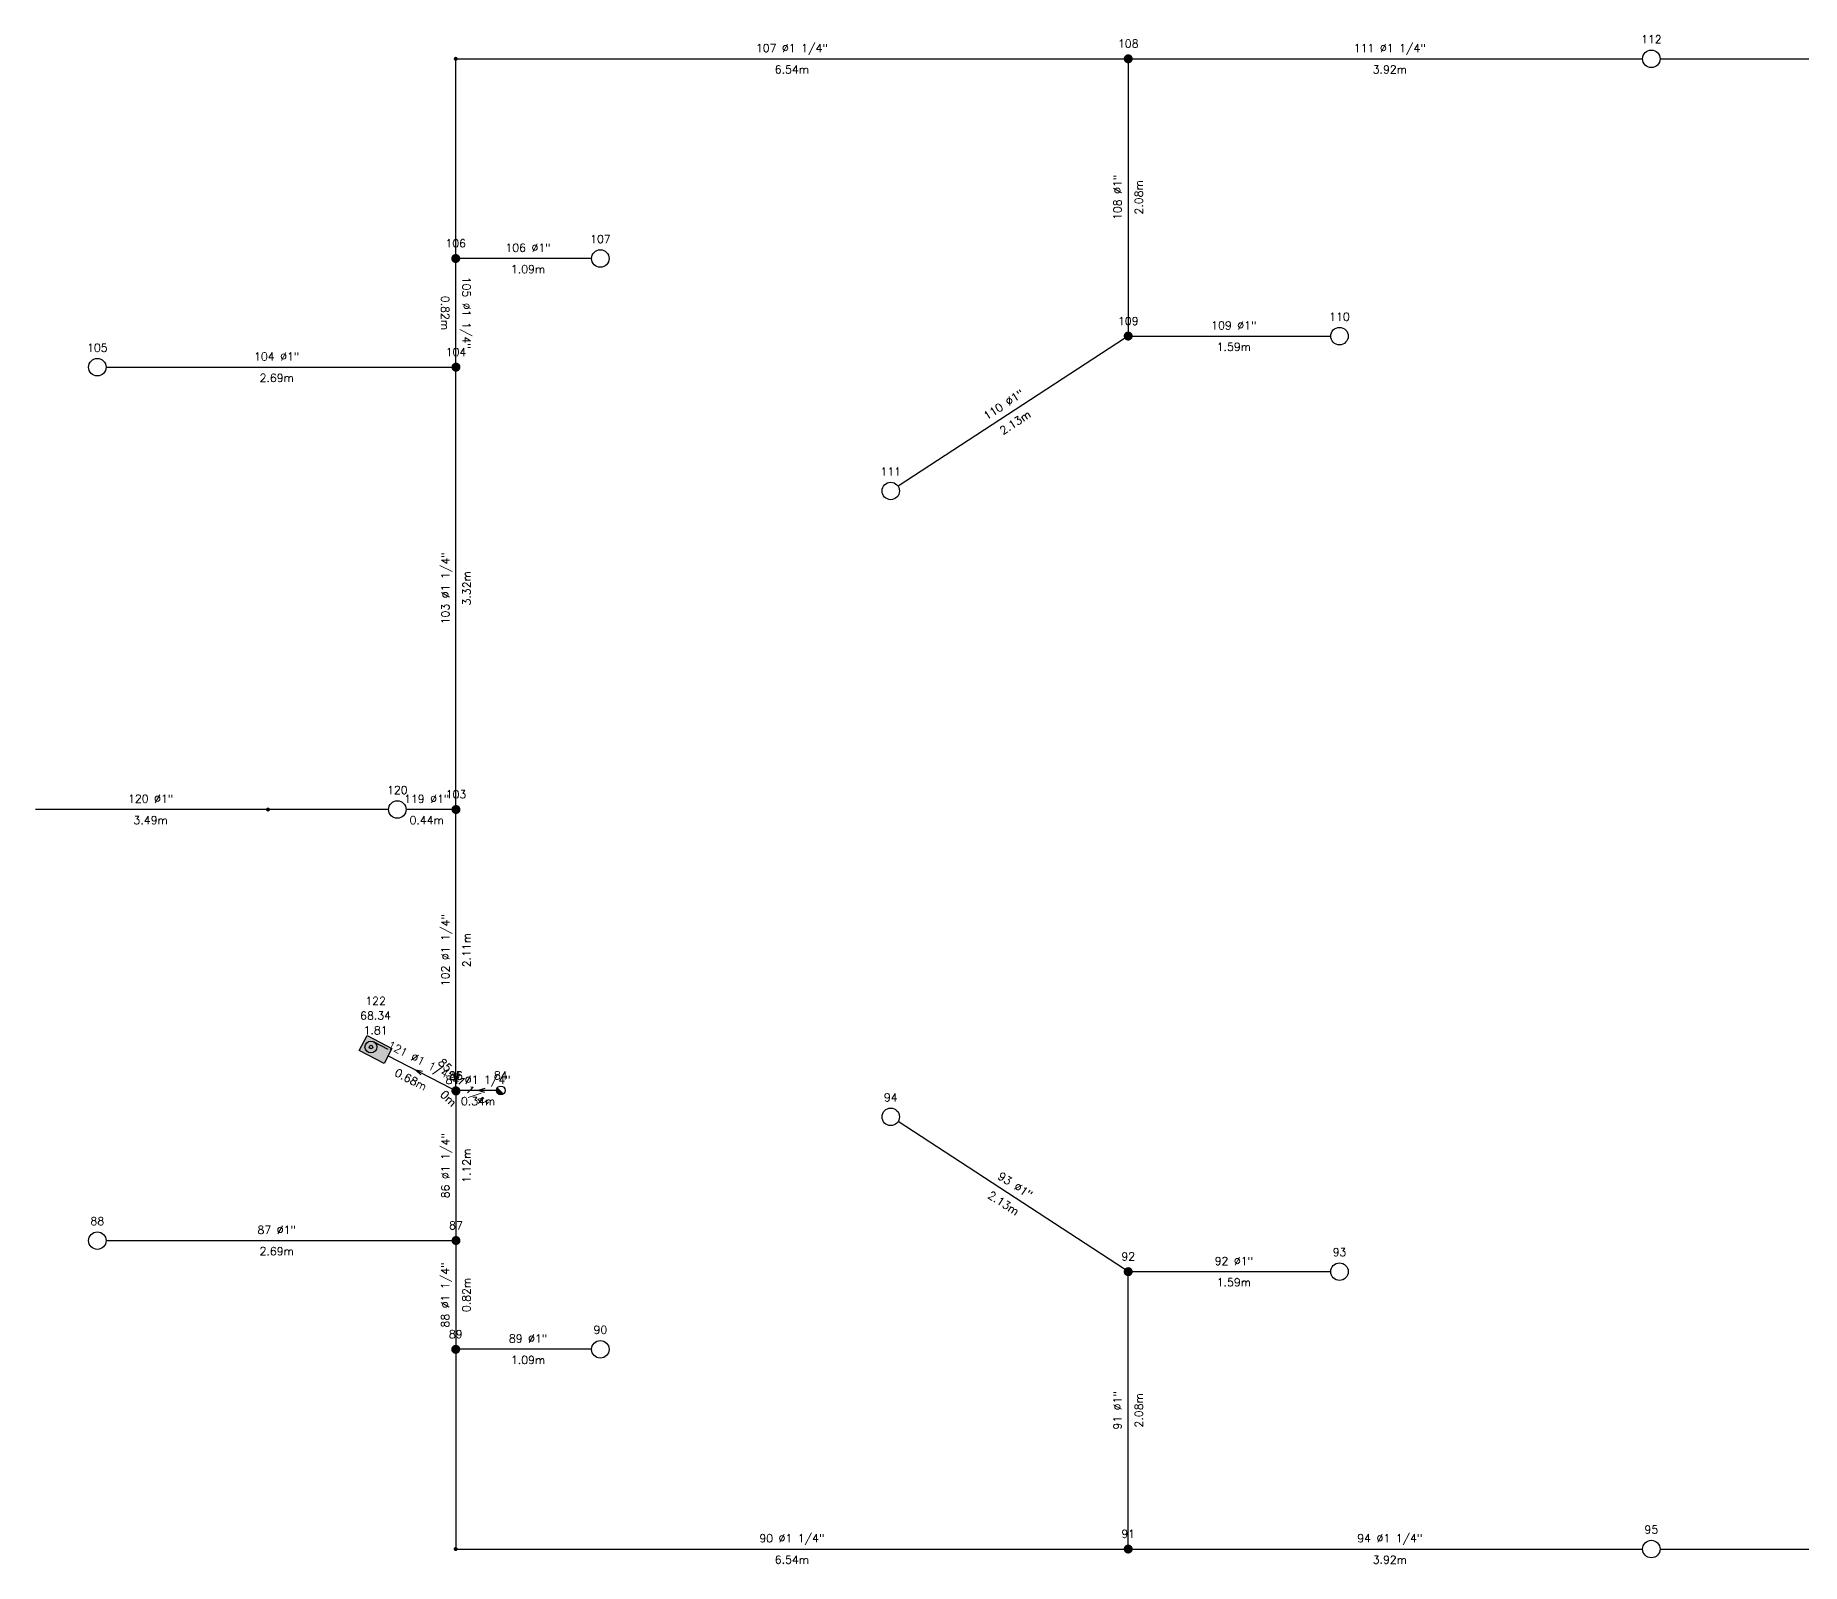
# Model space of a CAD drawing. Header units: metres. Extents: x -63.6 to 24.5, y -61.1 to 26.1.
# Drawn here: x -42.12 to -28.54, y -16.66 to -4.91 of the extents above; entities that cross this region are included whole.
import ezdxf
from ezdxf.enums import TextEntityAlignment as Align

# ---------------------------------------------------------------- set-up
doc = ezdxf.new("R2010")
doc.units = ezdxf.units.M
doc.header["$LTSCALE"] = 12.7
doc.layers.get('0').update_dxf_attribs({"linetype": 'CONTINUOUS'})
for name, color, linetype in [('TEXTO_NUDOS', 7, 'CONTINUOUS'), ('TEXTO_RAMAS', 7, 'CONTINUOUS'), ('UNIFILAR', 7, 'CONTINUOUS')]:
    doc.layers.add(name, color=color, linetype=linetype)
doc.styles.add('ROMANS', font='Romans', dxfattribs={"height": 0.0635})

# ---------------------------------------------------------------- blocks, each defined once
blk = doc.blocks.new('CONEXION_PLANTAS_IPCI')
at = {"color": 0, "linetype": 'Continuous'}
blk.add_circle((-0.004736, -0.005671), 1.5, dxfattribs=at)
for points in [[(-1.499779, 0.11617), (-1.504474, -0.033694), (0.363297, -1.459821), (0.216286, -1.489298)], [(-1.480147, 0.264817), (-1.499779, 0.11617), (0.506632, -1.415814), (0.363297, -1.459821)], [(-1.445772, 0.410761), (-1.480147, 0.264817), (0.644856, -1.357718), (0.506632, -1.415814)], [(-1.396999, 0.552544), (-1.445772, 0.410761), (0.77659, -1.286112), (0.644856, -1.357718)], [(-1.334315, 0.688749), (-1.396999, 0.552544), (0.900518, -1.201713), (0.77659, -1.286112)], [(-1.258346, 0.818016), (-1.334315, 0.688749), (1.0154, -1.105363), (0.900518, -1.201713)], [(-1.169852, 0.939054), (-1.258346, 0.818016), (1.047775, -1.074419), (1.0154, -1.105363)], [(-1.069716, 1.050651), (-1.169852, 0.939054), (-0.004736, -0.005671), (1.047775, -1.074419)], [(-1.504474, -0.033694), (-1.494184, -0.183278), (0.216286, -1.489298), (0.067066, -1.503952)], [(-1.494184, -0.183278), (-1.469012, -0.331087), (0.067066, -1.503952), (-0.082871, -1.503635)], [(-1.469012, -0.331087), (-1.429209, -0.475645), (-0.082871, -1.503635), (-0.232027, -1.488351)], [(-1.429209, -0.475645), (-1.375174, -0.615507), (-0.232027, -1.488351), (-0.378913, -1.458252)], [(-1.375174, -0.615507), (-1.307445, -0.749276), (-0.378913, -1.458252), (-0.52206, -1.41364)], [(-1.307445, -0.749276), (-1.226701, -0.875615), (-0.52206, -1.41364), (-0.660037, -1.35496)], [(-1.226701, -0.875615), (-1.133746, -0.993262), (-0.660037, -1.35496), (-0.791468, -1.282798)], [(-1.133746, -0.993262), (-1.029511, -1.101041), (-0.791468, -1.282798), (-0.915037, -1.197876)]]:
    blk.add_solid(points, dxfattribs=at)
blk = doc.blocks.new('BOCA_RELLENO_IPCI')
at = {"color": 0}
blk.add_solid([(-2, 1.2), (2, 1.2), (-2, -1.2), (2, -1.2)], dxfattribs=at)
blk = doc.blocks.new('BOCA_INCENDIOS_IPCI')
at = {"color": 0, "linetype": 'Continuous'}
for p, q in [((-2, 1.2), (2, 1.2)), ((-2, -1.2), (-2, 1.2)), ((-0.75, 0.85), (1.535532, 0.85)), ((2, 1.2), (2, -1.2)), ((2, -1.2), (-2, -1.2))]:
    blk.add_line(p, q, dxfattribs=at)
for radius in [0.85, 0.25]:
    blk.add_circle((-0.75, 0), radius, dxfattribs=at)
blk = doc.blocks.new('NUDO_PASO_IPCI')
at = {"color": 0, "linetype": 'Continuous'}
for points in [[(-0.742494, 0.10584), (-0.749351, 0.031185), (-0.748721, -0.043781), (-0.749351, 0.031185)], [(-0.728219, 0.179437), (-0.742494, 0.10584), (-0.74061, -0.118309), (-0.748721, -0.043781)], [(-0.706667, 0.251241), (-0.728219, 0.179437), (-0.725099, -0.191656), (-0.74061, -0.118309)], [(-0.678054, 0.320535), (-0.706667, 0.251241), (-0.702343, -0.263087), (-0.725099, -0.191656)], [(-0.642667, 0.386626), (-0.678054, 0.320535), (-0.672569, -0.33189), (-0.702343, -0.263087)], [(-0.600858, 0.448854), (-0.642667, 0.386626), (-0.636075, -0.397377), (-0.672569, -0.33189)], [(-0.553045, 0.506597), (-0.600858, 0.448854), (-0.593226, -0.458893), (-0.636075, -0.397377)], [(-0.499707, 0.559279), (-0.553045, 0.506597), (-0.544449, -0.515825), (-0.593226, -0.458893)], [(-0.441376, 0.606372), (-0.499707, 0.559279), (-0.490233, -0.567602), (-0.544449, -0.515825)], [(-0.378635, 0.647407), (-0.441376, 0.606372), (-0.431118, -0.613708), (-0.490233, -0.567602)], [(-0.31211, 0.681973), (-0.378635, 0.647407), (-0.367696, -0.653682), (-0.431118, -0.613708)], [(-0.242467, 0.709725), (-0.31211, 0.681973), (-0.300599, -0.687124), (-0.367696, -0.653682)], [(-0.170402, 0.730386), (-0.242467, 0.709725), (-0.2305, -0.713702), (-0.300599, -0.687124)], [(-0.096633, 0.743749), (-0.170402, 0.730386), (-0.158097, -0.733148), (-0.2305, -0.713702)], [(-0.0219, 0.74968), (-0.096633, 0.743749), (-0.084114, -0.745268), (-0.158097, -0.733148)], [(0.053053, 0.748121), (-0.0219, 0.74968), (-0.009291, -0.749942), (-0.084114, -0.745268)], [(0.127475, 0.739087), (0.053053, 0.748121), (0.065624, -0.747123), (-0.009291, -0.749942)], [(0.200624, 0.722669), (0.127475, 0.739087), (0.139884, -0.736839), (0.065624, -0.747123)], [(0.271768, 0.699029), (0.200624, 0.722669), (0.212747, -0.719193), (0.139884, -0.736839)], [(0.340197, 0.668406), (0.271768, 0.699029), (0.283483, -0.694361), (0.212747, -0.719193)], [(0.405227, 0.631103), (0.340197, 0.668406), (0.351388, -0.662591), (0.283483, -0.694361)], [(0.466207, 0.587495), (0.405227, 0.631103), (0.415781, -0.624201), (0.351388, -0.662591)], [(0.52253, 0.538017), (0.466207, 0.587495), (0.47602, -0.579573), (0.415781, -0.624201)], [(0.573632, 0.483163), (0.52253, 0.538017), (0.531502, -0.529155), (0.47602, -0.579573)], [(0.619002, 0.423482), (0.573632, 0.483163), (0.581674, -0.47345), (0.531502, -0.529155)], [(0.658187, 0.359569), (0.619002, 0.423482), (0.626035, -0.413014), (0.581674, -0.47345)], [(0.690796, 0.292064), (0.658187, 0.359569), (0.66414, -0.348452), (0.626035, -0.413014)], [(0.716502, 0.22164), (0.690796, 0.292064), (0.695609, -0.280407), (0.66414, -0.348452)], [(0.73505, 0.149002), (0.716502, 0.22164), (0.720128, -0.209562), (0.695609, -0.280407)], [(0.746253, 0.074875), (0.73505, 0.149002), (0.737451, -0.136622), (0.720128, -0.209562)], [(0.75, 0), (0.746253, 0.074875), (0.747407, -0.062317), (0.737451, -0.136622)]]:
    blk.add_solid(points, dxfattribs=at)
blk = doc.blocks.new('ROCIADOR_AUTOMATICO_IPCI')
at = {"color": 0, "linetype": 'Continuous'}
blk.add_circle((-0.004736, -0.005671), 1.5, dxfattribs=at)
blk = doc.blocks.new('NUDO_DERIVACION_IPCI')
at = {"color": 0, "linetype": 'Continuous'}
for points in [[(-0.742494, 0.10584), (-0.749351, 0.031185), (-0.748721, -0.043781), (-0.749351, 0.031185)], [(-0.728219, 0.179437), (-0.742494, 0.10584), (-0.74061, -0.118309), (-0.748721, -0.043781)], [(-0.706667, 0.251241), (-0.728219, 0.179437), (-0.725099, -0.191656), (-0.74061, -0.118309)], [(-0.678054, 0.320535), (-0.706667, 0.251241), (-0.702343, -0.263087), (-0.725099, -0.191656)], [(-0.642667, 0.386626), (-0.678054, 0.320535), (-0.672569, -0.33189), (-0.702343, -0.263087)], [(-0.600858, 0.448854), (-0.642667, 0.386626), (-0.636075, -0.397377), (-0.672569, -0.33189)], [(-0.553045, 0.506597), (-0.600858, 0.448854), (-0.593226, -0.458893), (-0.636075, -0.397377)], [(-0.499707, 0.559279), (-0.553045, 0.506597), (-0.544449, -0.515825), (-0.593226, -0.458893)], [(-0.441376, 0.606372), (-0.499707, 0.559279), (-0.490233, -0.567602), (-0.544449, -0.515825)], [(-0.378635, 0.647407), (-0.441376, 0.606372), (-0.431118, -0.613708), (-0.490233, -0.567602)], [(-0.31211, 0.681973), (-0.378635, 0.647407), (-0.367696, -0.653682), (-0.431118, -0.613708)], [(-0.242467, 0.709725), (-0.31211, 0.681973), (-0.300599, -0.687124), (-0.367696, -0.653682)], [(-0.170402, 0.730386), (-0.242467, 0.709725), (-0.2305, -0.713702), (-0.300599, -0.687124)], [(-0.096633, 0.743749), (-0.170402, 0.730386), (-0.158097, -0.733148), (-0.2305, -0.713702)], [(-0.0219, 0.74968), (-0.096633, 0.743749), (-0.084114, -0.745268), (-0.158097, -0.733148)], [(0.053053, 0.748121), (-0.0219, 0.74968), (-0.009291, -0.749942), (-0.084114, -0.745268)], [(0.127475, 0.739087), (0.053053, 0.748121), (0.065624, -0.747123), (-0.009291, -0.749942)], [(0.200624, 0.722669), (0.127475, 0.739087), (0.139884, -0.736839), (0.065624, -0.747123)], [(0.271768, 0.699029), (0.200624, 0.722669), (0.212747, -0.719193), (0.139884, -0.736839)], [(0.340197, 0.668406), (0.271768, 0.699029), (0.283483, -0.694361), (0.212747, -0.719193)], [(0.405227, 0.631103), (0.340197, 0.668406), (0.351388, -0.662591), (0.283483, -0.694361)], [(0.466207, 0.587495), (0.405227, 0.631103), (0.415781, -0.624201), (0.351388, -0.662591)], [(0.52253, 0.538017), (0.466207, 0.587495), (0.47602, -0.579573), (0.415781, -0.624201)], [(0.573632, 0.483163), (0.52253, 0.538017), (0.531502, -0.529155), (0.47602, -0.579573)], [(0.619002, 0.423482), (0.573632, 0.483163), (0.581674, -0.47345), (0.531502, -0.529155)], [(0.658187, 0.359569), (0.619002, 0.423482), (0.626035, -0.413014), (0.581674, -0.47345)], [(0.690796, 0.292064), (0.658187, 0.359569), (0.66414, -0.348452), (0.626035, -0.413014)], [(0.716502, 0.22164), (0.690796, 0.292064), (0.695609, -0.280407), (0.66414, -0.348452)], [(0.73505, 0.149002), (0.716502, 0.22164), (0.720128, -0.209562), (0.695609, -0.280407)], [(0.746253, 0.074875), (0.73505, 0.149002), (0.737451, -0.136622), (0.720128, -0.209562)], [(0.75, 0), (0.746253, 0.074875), (0.747407, -0.062317), (0.737451, -0.136622)]]:
    blk.add_solid(points, dxfattribs=at)

msp = doc.modelspace()

# ---------------------------------------------------------------- linework, layer by layer
at = {"layer": 'UNIFILAR', "color": 94, "linetype": 'Continuous'}
for p, q in [((-38.89, -6.593, 2.562), (-38.89, -5.108, 2.562)), ((-38.874, -5.093, 2.562), (-33.756, -5.093, 2.562)), ((-33.721, -5.127, 2.562), (-33.721, -7.19, 2.562)), ((-33.687, -5.093, 2.562), (-29.767, -5.093, 2.562)), ((-29.632, -5.093, 2.562), (-26.301, -5.093, 2.562)), ((-37.845, -6.628, 2.562), (-38.855, -6.628, 2.562)), ((-38.888, -7.429, 2.562), (-38.89, -6.662, 2.562)), ((-33.75, -7.243, 2.562), (-35.489, -8.378, 2.562)), ((-33.687, -7.224, 2.562), (-32.164, -7.224, 2.562)), ((-41.577, -7.463, 2.562), (-38.922, -7.463, 2.562)), ((-38.888, -10.828, 2.562), (-38.888, -7.498, 2.562)), ((-40.348, -10.863, 2.562), (-42.121, -10.862, 1.414)), ((-39.406, -10.863, 2.562), (-40.317, -10.863, 2.562)), ((-38.922, -10.863, 2.562), (-39.271, -10.863, 2.562)), ((-38.888, -12.991, 2.562), (-38.888, -10.898, 2.562)), ((-38.919, -13.009, 1.537), (-39.411, -12.756, 1.537)), ((-39.158, -12.902, 1.537), (-39.197, -12.866, 1.537)), ((-39.145, -12.876, 1.537), (-39.197, -12.866, 1.537)), ((-38.892, -13.022), (-38.889, -13.025, 1.537)), ((-38.889, -13.025, 1.537), (-38.888, -13.026, 2.562)), ((-38.578, -13.022), (-38.876, -13.022)), ((-38.667, -13.008), (-38.718, -13.022)), ((-38.667, -13.037), (-38.718, -13.022)), ((-38.888, -13.06, 2.562), (-38.888, -14.141, 2.562)), ((-33.75, -14.396, 2.562), (-35.489, -13.262, 2.562)), ((-41.577, -14.176, 2.562), (-38.922, -14.176, 2.562)), ((-38.888, -14.21, 2.562), (-38.89, -14.977, 2.562)), ((-33.721, -16.512, 2.562), (-33.721, -14.449, 2.562)), ((-33.687, -14.415, 2.562), (-32.164, -14.415, 2.562)), ((-38.89, -15.046, 2.562), (-38.89, -16.531, 2.562)), ((-37.845, -15.012, 2.562), (-38.855, -15.012, 2.562)), ((-38.874, -16.547, 2.562), (-33.756, -16.547, 2.562)), ((-33.687, -16.547, 2.562), (-29.767, -16.547, 2.562)), ((-29.632, -16.547, 2.562), (-26.301, -16.547, 2.562))]:
    msp.add_line(p, q, dxfattribs=at)

# ---------------------------------------------------------------- block references
at = {"layer": 'UNIFILAR', "color": 94, "linetype": 'Continuous', "zscale": 1.024943720238734}
for name, p, xscale, yscale in [('NUDO_PASO_IPCI', (-38.89, -5.093, 2.562), 0.02049887440477468, 0.02049887440477468), ('NUDO_DERIVACION_IPCI', (-33.721, -5.093, 2.562), 0.04612246741074302, 0.04612246741074302), ('ROCIADOR_AUTOMATICO_IPCI', (-29.7, -5.093, 2.562), 0.0448412877604446, 0.0448412877604446), ('NUDO_DERIVACION_IPCI', (-38.89, -6.628, 2.562), 0.04612246741074302, 0.04612246741074302), ('ROCIADOR_AUTOMATICO_IPCI', (-37.778, -6.628, 2.562), 0.0448412877604446, 0.0448412877604446), ('NUDO_DERIVACION_IPCI', (-33.721, -7.224, 2.562), 0.04612246741074302, 0.04612246741074302), ('ROCIADOR_AUTOMATICO_IPCI', (-32.097, -7.224, 2.562), 0.0448412877604446, 0.0448412877604446), ('ROCIADOR_AUTOMATICO_IPCI', (-41.645, -7.463, 2.562), 0.0448412877604446, 0.0448412877604446), ('NUDO_DERIVACION_IPCI', (-38.888, -7.463, 2.562), 0.04612246741074302, 0.04612246741074302), ('ROCIADOR_AUTOMATICO_IPCI', (-35.546, -8.414, 2.562), 0.0448412877604446, 0.0448412877604446), ('NUDO_PASO_IPCI', (-40.333, -10.863, 2.562), 0.02049887440477468, 0.02049887440477468), ('ROCIADOR_AUTOMATICO_IPCI', (-39.339, -10.863, 2.562), 0.0448412877604446, 0.0448412877604446), ('NUDO_DERIVACION_IPCI', (-38.888, -10.863, 2.562), 0.04612246741074302, 0.04612246741074302), ('NUDO_DERIVACION_IPCI', (-38.889, -13.025, 1.537), 0.04612246741074302, 0.04612246741074302), ('NUDO_DERIVACION_IPCI', (-38.888, -13.026, 2.562), 0.04612246741074302, 0.04612246741074302), ('NUDO_PASO_IPCI', (-38.892, -13.022), 0.02049887440477468, 0.02049887440477468), ('CONEXION_PLANTAS_IPCI', (-38.544, -13.022), 0.02254876184525214, 0.02254876184525214), ('ROCIADOR_AUTOMATICO_IPCI', (-35.546, -13.225, 2.562), 0.0448412877604446, 0.0448412877604446), ('ROCIADOR_AUTOMATICO_IPCI', (-41.645, -14.176, 2.562), 0.0448412877604446, 0.0448412877604446), ('NUDO_DERIVACION_IPCI', (-38.888, -14.176, 2.562), 0.04612246741074302, 0.04612246741074302), ('NUDO_DERIVACION_IPCI', (-33.721, -14.415, 2.562), 0.04612246741074302, 0.04612246741074302), ('ROCIADOR_AUTOMATICO_IPCI', (-32.097, -14.415, 2.562), 0.0448412877604446, 0.0448412877604446), ('NUDO_DERIVACION_IPCI', (-38.89, -15.012, 2.562), 0.04612246741074302, 0.04612246741074302), ('ROCIADOR_AUTOMATICO_IPCI', (-37.778, -15.012, 2.562), 0.0448412877604446, 0.0448412877604446), ('NUDO_PASO_IPCI', (-38.89, -16.547, 2.562), 0.02049887440477468, 0.02049887440477468), ('NUDO_DERIVACION_IPCI', (-33.721, -16.547, 2.562), 0.04612246741074302, 0.04612246741074302), ('ROCIADOR_AUTOMATICO_IPCI', (-29.7, -16.547, 2.562), 0.0448412877604446, 0.0448412877604446)]:
    msp.add_blockref(name, p, dxfattribs=dict(at, xscale=xscale, yscale=yscale))
at = {"layer": 'UNIFILAR', "color": 4, "linetype": 'Continuous', "xscale": 0.05380954531253351, "yscale": 0.05380954531253351, "zscale": 1.024943720238734, "rotation": 332.5}
msp.add_blockref('BOCA_RELLENO_IPCI', (-39.506, -12.707, 1.537), dxfattribs=at)
at = {"layer": 'UNIFILAR', "color": 94, "linetype": 'Continuous', "xscale": 0.05380954531253351, "yscale": 0.05380954531253351, "zscale": 1.024943720238734, "rotation": 332.5}
msp.add_blockref('BOCA_INCENDIOS_IPCI', (-39.506, -12.707, 1.537), dxfattribs=at)

# ---------------------------------------------------------------- texts
at = {"layer": 'TEXTO_NUDOS', "color": 94, "linetype": 'Continuous', "style": 'ROMANS'}
for s, p in [('108', (-33.721, -5.007, 2.562)), ('112', (-29.7, -4.974, 2.562)), ('106', (-38.89, -6.542, 2.562)), ('107', (-37.778, -6.509, 2.562)), ('110', (-32.097, -7.106, 2.562)), ('109', (-33.721, -7.139, 2.562)), ('105', (-41.645, -7.345, 2.562)), ('104', (-38.888, -7.378, 2.562)), ('111', (-35.546, -8.296, 2.562)), ('120', (-39.339, -10.744, 2.562)), ('103', (-38.888, -10.777, 2.562)), ('122', (-39.506, -12.365, 1.537)), ('68.34', (-39.506, -12.478, 1.537)), ('1.81', (-39.506, -12.591, 1.537)), ('85', (-38.889, -12.939, 1.537)), ('86', (-38.888, -12.94, 2.562)), ('84', (-38.544, -12.937)), ('94', (-35.546, -13.106, 2.562)), ('88', (-41.645, -14.057, 2.562)), ('87', (-38.888, -14.09, 2.562)), ('93', (-32.097, -14.296, 2.562)), ('92', (-33.721, -14.329, 2.562)), ('89', (-38.89, -14.926, 2.562)), ('90', (-37.778, -14.893, 2.562)), ('91', (-33.721, -16.461, 2.562)), ('95', (-29.7, -16.428, 2.562))]:
    msp.add_text(s, height=0.0615, dxfattribs=at).set_placement(p, align=Align.CENTER)
at = {"layer": 'TEXTO_RAMAS', "color": 94, "linetype": 'Continuous', "style": 'ROMANS'}
for s, p in [('107 Ø1 1/4"', (-36.306, -5.041, 2.562)), ('111 Ø1 1/4"', (-31.71, -5.041, 2.562)), ('106 Ø1"', (-38.334, -6.576, 2.562)), ('109 Ø1"', (-32.909, -7.173, 2.562)), ('119 Ø1"', (-39.113, -10.812, 2.562)), ('84 Ø1 1/4"', (-38.718, -12.971)), ('92 Ø1"', (-32.909, -14.364, 2.562)), ('89 Ø1"', (-38.334, -14.96, 2.562)), ('90 Ø1 1/4"', (-36.306, -16.495, 2.562)), ('94 Ø1 1/4"', (-31.71, -16.495, 2.562))]:
    msp.add_text(s, height=0.0615, dxfattribs=at).set_placement(p, align=Align.CENTER)
for s, p in [('6.54m', (-36.306, -5.144, 2.562)), ('3.92m', (-31.71, -5.144, 2.562)), ('1.09m', (-38.334, -6.679, 2.562)), ('1.59m', (-32.909, -7.276, 2.562)), ('0.44m', (-39.113, -10.914, 2.562)), ('0.34m', (-38.718, -13.074)), ('1.59m', (-32.909, -14.466, 2.562)), ('1.09m', (-38.334, -15.063, 2.562)), ('6.54m', (-36.306, -16.598, 2.562)), ('3.92m', (-31.71, -16.598, 2.562))]:
    msp.add_text(s, height=0.0615, dxfattribs=at).set_placement(p, align=Align.TOP_CENTER)
for s, rotation, p in [('108 Ø1"', 90, (-33.773, -6.158, 2.562)), ('105 Ø1 1/4"', 270.1387, (-38.838, -7.045, 2.562)), ('104 Ø1"', 0.0001, (-40.266, -7.412, 2.562)), ('110 Ø1"', 33.116, (-34.662, -7.777, 2.562)), ('103 Ø1 1/4"', 90, (-38.939, -9.163, 2.562)), ('120 Ø1"', 359.9575, (-41.235, -10.811, 1.988)), ('102 Ø1 1/4"', 90, (-38.939, -11.944, 2.562)), ('121 Ø1 1/4"', 332.7535, (-39.174, -12.82, 1.537)), ('85 Ø1 1/4"', 315.4193, (-38.852, -12.989, 2.05)), ('86 Ø1 1/4"', 90, (-38.939, -13.601, 2.562)), ('93 Ø1"', 326.884, (-34.606, -13.777, 2.562)), ('87 Ø1"', 359.9999, (-40.266, -14.125, 2.562)), ('88 Ø1 1/4"', 89.8613, (-38.94, -14.594, 2.562)), ('91 Ø1"', 90, (-33.773, -15.481, 2.562))]:
    msp.add_text(s, height=0.0615, rotation=rotation, dxfattribs=at).set_placement(p, align=Align.CENTER)
for s, rotation, p in [('2.08m', 90, (-33.67, -6.158, 2.562)), ('0.82m', 270.1387, (-38.94, -7.046, 2.562)), ('2.69m', 0.0001, (-40.266, -7.515, 2.562)), ('2.13m', 33.116, (-34.606, -7.862, 2.562)), ('3.32m', 90, (-38.837, -9.163, 2.562)), ('3.49m', 359.9575, (-41.235, -10.914, 1.988)), ('2.11m', 90, (-38.837, -11.944, 2.562)), ('0.68m', 332.7535, (-39.221, -12.911, 1.537)), ('0m', 315.4193, (-38.924, -13.062, 2.05)), ('1.12m', 90, (-38.837, -13.601, 2.562)), ('2.13m', 326.884, (-34.662, -13.863, 2.562)), ('2.69m', 359.9999, (-40.266, -14.227, 2.562)), ('0.82m', 89.8613, (-38.838, -14.594, 2.562)), ('2.08m', 90, (-33.67, -15.481, 2.562))]:
    msp.add_text(s, height=0.0615, rotation=rotation, dxfattribs=at).set_placement(p, align=Align.TOP_CENTER)

doc.saveas('drawing.dxf')
